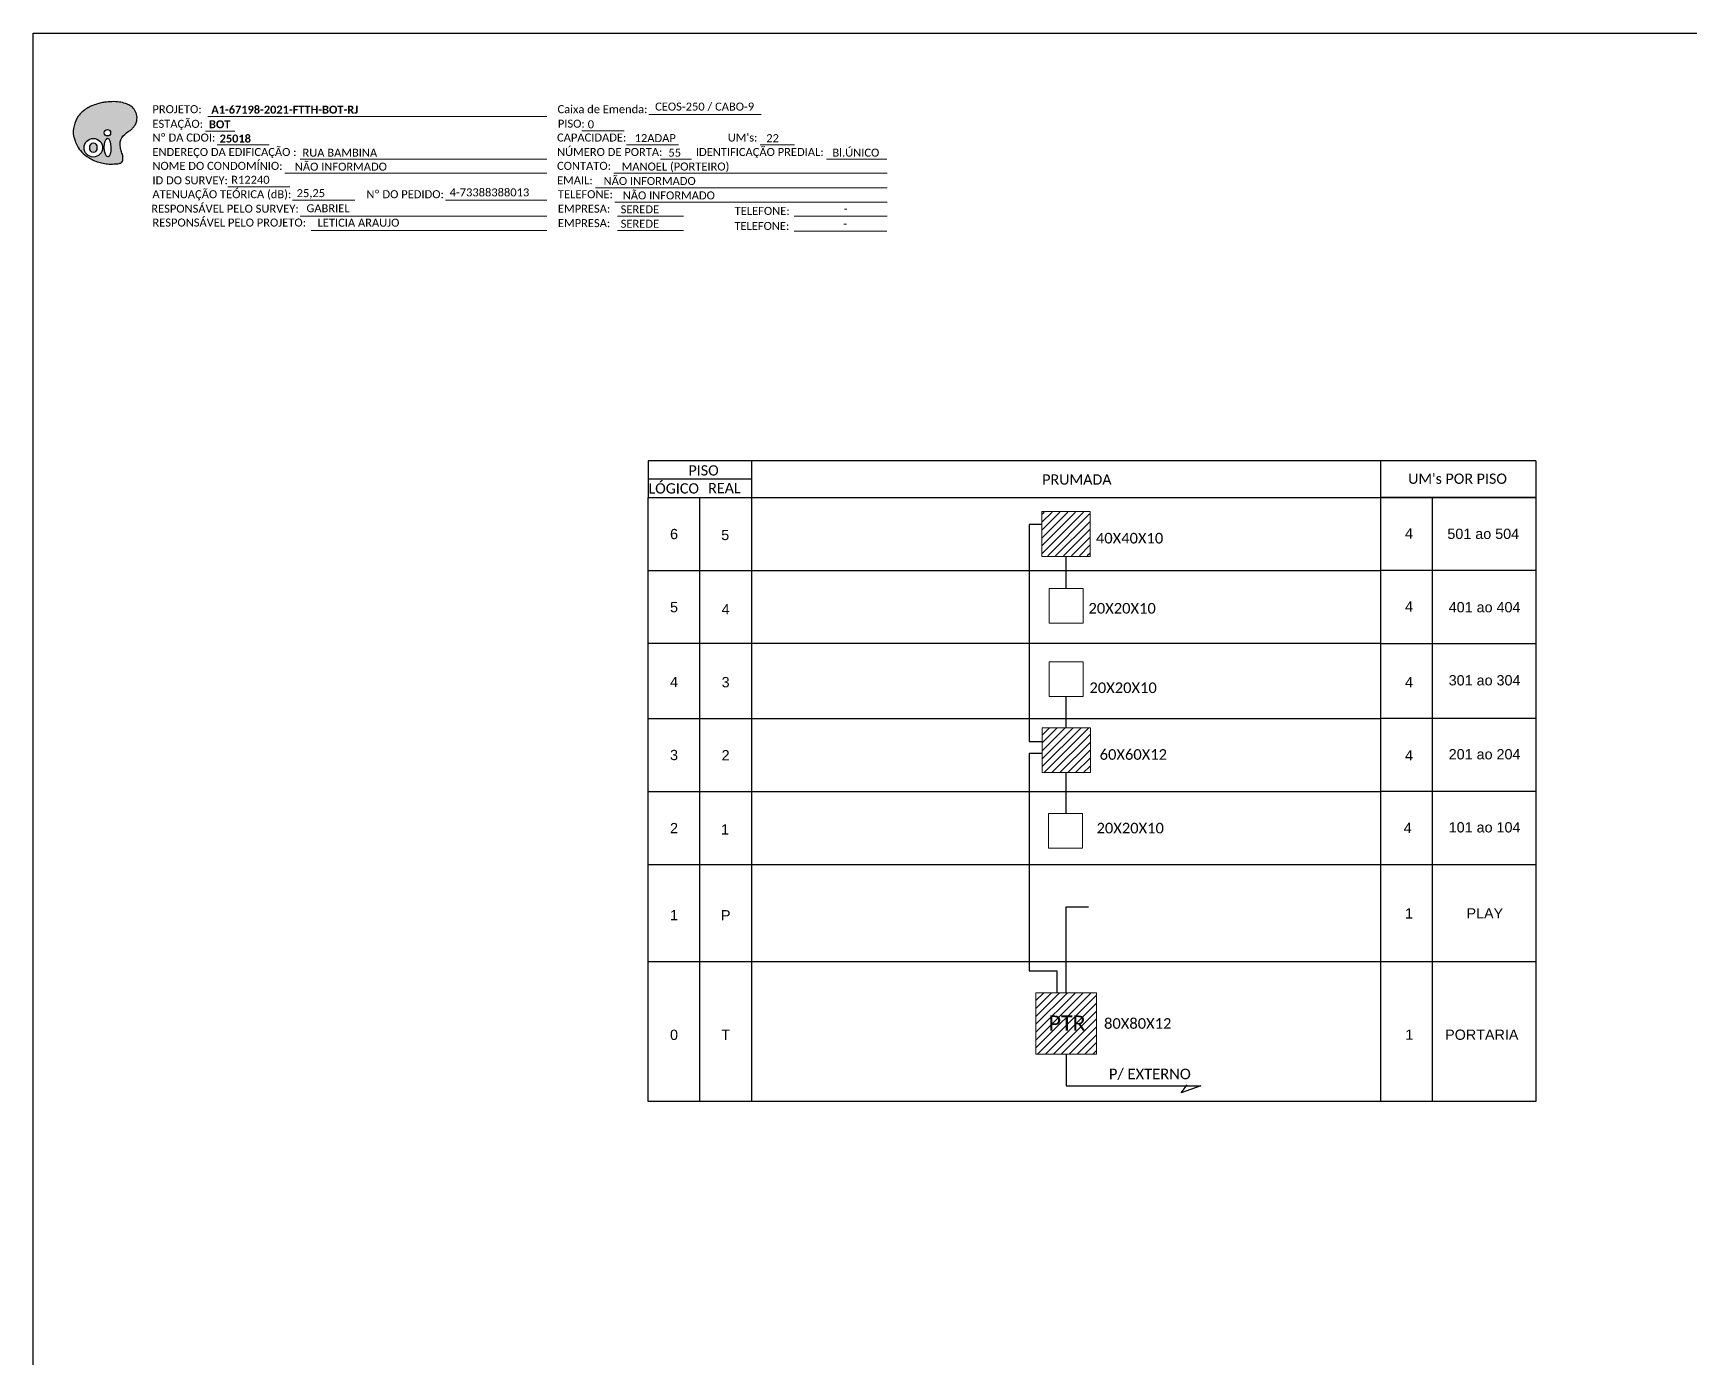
# Model space of a CAD drawing. Extents: x -4 to 837, y 1 to 595.
# Drawn here: x -3.8 to 367.5, y 298.3 to 595.3 of the extents above; entities that cross this region are included whole.
import ezdxf
from ezdxf.enums import TextEntityAlignment as Align

# ---------------------------------------------------------------- set-up
doc = ezdxf.new("R2010")
doc.units = 0
doc.styles.add('ARIAL', font='arial.ttf')
doc.styles.add('WMF-Calibri0', font='calibri.ttf')
doc.styles.add('WMF-Calibri1', font='calibrib.ttf')

# ---------------------------------------------------------------- blocks, each defined once
blk = doc.blocks.new('OI')
h = blk.add_hatch(color=40)
edge = h.paths.add_edge_path()
edge.add_spline(control_points=[(4.35, -0.67), (3.92, -0.99), (3.26, -1.5), (2.81, -2.59), (2.9, -3.5), (3.06, -4.27), (3.31, -4.85), (3.37, -5.39), (3.4, -5.88), (3.2, -6.4), (2.54, -6.61), (1.65, -6.63), (0.55, -6.67), (-0.56, -6.42), (-1.61, -6.14), (-2.77, -5.61), (-3.92, -4.77), (-4.89, -3.7), (-5.34, -2.65), (-5.6, -1.94), (-5.85, -0.96), (-5.71, 0.47), (-5.1, 2.02), (-4.14, 3.02), (-3.3, 3.61), (-2.37, 4.16), (-1.36, 4.44), (-0.56, 4.7), (0.79, 4.85), (2.24, 4.97), (3.79, 4.57), (4.67, 4.21), (5.44, 3.65), (5.76, 2.99), (6.03, 2.21), (6.01, 1.46), (5.72, 0.64), (5.31, 0.08), (4.88, -0.38), (4.51, -0.55), (4.35, -0.67)], knot_values=[0, 0, 0, 0, 1.60434, 2.417191, 3.427595, 4.282808, 4.776746, 5.304182, 5.888771, 6.258406, 6.858137, 7.79129, 8.986195, 10.124242, 11.187857, 12.242908, 13.953784, 15.414161, 16.515391, 17.349188, 17.675853, 19.552021, 21.515531, 22.568638, 23.63245, 24.621084, 25.782718, 26.745347, 27.142653, 29.870543, 31.004649, 31.921532, 32.709589, 33.801391, 34.042471, 35.192333, 35.971461, 36.628871, 37.254359, 37.836911, 37.836911, 37.836911, 37.836911], degree=3, periodic=0)
h.paths.add_polyline_path([(1.13, -0.87, -1), (-0.04, -0.87, -1)], flags=16)
edge = h.paths.add_edge_path(flags=16)
edge.add_ellipse((0.56, -3.59), major_axis=(-0.02, 1.71), ratio=0.361305, start_angle=0, end_angle=360)
h.paths.add_polyline_path([(-0.36, -3.62, -1), (-3.8, -3.62, -1)], flags=16)
edge = h.paths.add_edge_path(flags=0)
edge.add_ellipse((-2.08, -3.62), major_axis=(0, 0.885), ratio=0.758294, start_angle=0, end_angle=360)
at = {"color": 40}
for centre, radius in [((-2.08, -3.62), 1.72), ((0.54, -0.87), 0.587)]:
    blk.add_circle(centre, radius, dxfattribs=at)
blk.add_ellipse((-2.08, -3.62), major_axis=(0, 0.885), ratio=0.758294, start_param=-3.141592653589792, end_param=3.141592653589792, dxfattribs=at)
blk.add_ellipse((0.56, -3.59), major_axis=(-0.02, 1.71), ratio=0.361305, dxfattribs=at)
at = {"color": 40, "start_tangent": (-0.800898, -0.598801), "end_tangent": (-0.800898, -0.598801)}
blk.add_spline([(4.35, -0.67), (3.2, -1.78), (2.9, -2.54), (2.92, -3.55), (3.12, -4.38), (3.28, -4.85), (3.37, -5.37), (3.35, -5.95), (3.2, -6.29), (2.66, -6.55), (1.73, -6.63), (0.54, -6.62), (-0.58, -6.41), (-1.6, -6.11), (-2.56, -5.67), (-3.95, -4.67), (-4.89, -3.56), (-5.37, -2.56), (-5.64, -1.78), (-5.72, -1.46), (-5.63, 0.42), (-4.84, 2.22), (-4.13, 2.99), (-3.27, 3.62), (-2.4, 4.09), (-1.3, 4.47), (-0.37, 4.72), (0.02, 4.77), (2.75, 4.8), (3.85, 4.53), (4.69, 4.16), (5.31, 3.68), (5.85, 2.73), (5.93, 2.5), (5.94, 1.35), (5.67, 0.62), (5.29, 0.08), (4.84, -0.36), (4.35, -0.67)], degree=3, dxfattribs=at)

msp = doc.modelspace()

# ---------------------------------------------------------------- hatches: boundary and pattern name
h = msp.add_hatch()
h.set_pattern_fill('ANSI31', color=1, scale=10, style=0)
h.set_pattern_definition([(45, (-392.606, 90.1723), (-0.8838835, 0.8838835), [])])
h.paths.add_polyline_path([(232.82, 487.95), (222.22, 487.98), (222.16, 478.17), (232.88, 478.2)])
h.paths.add_polyline_path([(230.89, 478.49), (230.89, 478.49), (230.89, 483.64), (230.89, 483.64)], flags=24)
h = msp.add_hatch()
h.set_pattern_fill('ANSI31', color=1, scale=10, style=0)
h.set_pattern_definition([(45, (-393.1084, 41.9165), (-0.8838835, 0.8838835), [])])
h.paths.add_polyline_path([(232.92, 439.58), (222.18, 439.55), (222.18, 429.51), (232.92, 429.53)])
h.paths.add_polyline_path([(230.39, 430.23), (230.39, 430.23), (230.39, 435.38), (230.39, 435.38)], flags=24)
h = msp.add_hatch()
h.set_pattern_fill('ANSI31', color=1, scale=10, style=0)
h.set_pattern_definition([(45, (-390.8376, -17.438), (-0.8838835, 0.8838835), [])])
h.paths.add_polyline_path([(234.35, 380.28), (220.78, 380.28), (220.78, 366.53), (234.35, 366.53)])
h.paths.add_polyline_path([(223.24, 370.88), (232.66, 370.88), (232.66, 376.03), (223.24, 376.03)], flags=24)
h = msp.add_hatch()
h.set_pattern_fill('ANSI31', color=1, scale=10, style=0)
h.set_pattern_definition([(45, (-457.8024, -17.5247), (-0.8838835, 0.8838835), [])])
h.paths.add_polyline_path([(156.27, 370.79), (165.7, 370.79), (165.7, 375.94), (156.27, 375.94)], flags=9)

# ---------------------------------------------------------------- linework, layer by layer
for p, q in [((133.95, 499.45), (133.95, 491.23)), ((157.09, 499.45), (157.09, 491.23)), ((298.05, 491.23), (298.05, 499.45))]:
    msp.add_line(p, q)
at = {"color": 3}
for p, q in [((227.58, 420.46), (227.58, 429.6)), ((227.57, 380.28), (227.58, 399.53))]:
    msp.add_line(p, q, dxfattribs=at)
msp.add_lwpolyline([(-3.83, 595.26), (837.17, 595.26), (837.17, 1.26), (-3.83, 1.26)], close=True)
at = {"color": 7, "lineweight": 0}
for points in [[(35.28, 576.58), (111.25, 576.58)], [(134.09, 577.07), (159.22, 577.07)], [(34.76, 573.3), (41.31, 573.3)], [(119.05, 573.34), (128.53, 573.34)], [(37.42, 570.23), (49.06, 570.23)], [(129.1, 570.23), (140.71, 570.23)], [(159.04, 570.23), (166.7, 570.23)], [(55.99, 566.99), (111.25, 566.99)], [(136.68, 566.99), (143.62, 566.99)], [(173.85, 566.99), (187.41, 566.99)], [(39.74, 560.82), (53.69, 560.82)], [(52.58, 563.88), (111.25, 563.88)], [(126.21, 563.88), (187.44, 563.88)], [(54.28, 557.85), (68.22, 557.85)], [(88.51, 557.85), (111.27, 557.85)], [(122.17, 560.64), (187.44, 560.64)], [(126.46, 557.41), (187.44, 557.41)], [(55.99, 554.29), (111.25, 554.29)], [(127.07, 554.29), (141.86, 554.29)], [(166.67, 554.29), (187.44, 554.29)], [(58.48, 551.06), (111.25, 551.06)], [(127.07, 551.06), (141.86, 551.06)], [(166.6, 550.93), (187.37, 550.93)]]:
    msp.add_lwpolyline(points, dxfattribs=at)
at = {"color": 0}
for points in [[(332.77, 499.45), (133.95, 499.45)], [(157.09, 495.34), (133.95, 495.34)]]:
    msp.add_lwpolyline(points, dxfattribs=at)
for points in [[(332.77, 499.45), (332.77, 355.9)], [(332.77, 355.9), (133.95, 355.9), (133.95, 491.23)], [(133.95, 491.23), (157.09, 491.23)], [(145.52, 355.9), (145.52, 491.23)], [(157.09, 491.23), (332.77, 491.23)], [(157.09, 491.23), (157.09, 355.9)], [(332.77, 491.23), (298.05, 491.23)], [(298.05, 355.9), (298.05, 491.23)], [(309.63, 355.9), (309.63, 491.23)], [(133.95, 474.86), (298.05, 474.86)], [(332.77, 474.86), (298.05, 474.86)], [(298.05, 458.49), (133.95, 458.49)], [(298.05, 458.49), (332.77, 458.49)], [(133.95, 441.73), (298.05, 441.73)], [(332.77, 441.73), (298.05, 441.73)], [(133.95, 425.36), (298.05, 425.36)], [(332.77, 425.36), (298.05, 425.36)], [(133.95, 408.99), (298.05, 408.99)], [(298.05, 408.99), (332.77, 408.99)], [(133.95, 387.25), (298.05, 387.25)], [(298.05, 387.25), (332.77, 387.25)]]:
    msp.add_lwpolyline(points)
at = {"color": 1, "lineweight": 0}
for points in [[(232.93, 488.08), (222.09, 488.08), (222.09, 478.04), (232.93, 478.04)], [(232.99, 439.64), (222.16, 439.64), (222.16, 429.6), (232.99, 429.6)], [(220.78, 380.28), (234.35, 380.28), (234.35, 366.53), (220.78, 366.53)]]:
    msp.add_lwpolyline(points, close=True, dxfattribs=at)
at = {"color": 3}
for points in [[(222.09, 485.21), (219.3, 485.21), (219.3, 436.55), (222.16, 436.55)], [(227.57, 470.81), (227.57, 478.04)], [(227.57, 439.64), (227.57, 446.67)], [(222.16, 433.84), (219.24, 433.84), (219.24, 385.18), (225.45, 385.18)], [(227.58, 399.53), (232.56, 399.53)], [(225.45, 385.18), (225.45, 380.21)]]:
    msp.add_lwpolyline(points, dxfattribs=at)
at = {"lineweight": 0}
for points in [[(231.4, 470.81), (223.73, 470.81), (223.73, 463.05), (231.4, 463.05)], [(231.4, 454.44), (223.73, 454.44), (223.73, 446.67), (231.4, 446.67)], [(231.24, 420.46), (223.58, 420.46), (223.58, 412.7), (231.24, 412.7)]]:
    msp.add_lwpolyline(points, close=True, dxfattribs=at)
at = {"color": 1}
for points in [[(227.57, 366.53), (227.57, 359.41), (257.71, 359.41)], [(253.29, 357.82), (254.7, 359.64)], [(257.71, 359.41), (253.29, 357.82)]]:
    msp.add_lwpolyline(points, dxfattribs=at)

# ---------------------------------------------------------------- block references
at = {"color": 0, "xscale": 1.213923925163967, "yscale": 1.213923925163967, "zscale": 1.213923925163967, "rotation": 0.1532896023949059}
msp.add_blockref('OI', (12.16, 573.99), dxfattribs=at)

# ---------------------------------------------------------------- texts
at = {"color": 7}
for s, height, style, p in [('CEOS-250 / CABO-9', 1.7927, 'WMF-Calibri0', (135.49, 577.91)), ('BOT', 1.793, 'WMF-Calibri1', (35.56, 573.95)), ('A1-67198-2021-FTTH-BOT-RJ', 1.7927, 'WMF-Calibri1', (36.07, 577.23)), ('0', 1.79, 'WMF-Calibri0', (120.4, 573.94)), (' 12ADAP', 1.793, 'WMF-Calibri0', (130.27, 570.85)), ('22', 1.793, 'WMF-Calibri0', (160.39, 570.83)), ('RUA BAMBINA', 1.7927, 'WMF-Calibri0', (56.5, 567.58)), ('55', 1.793, 'WMF-Calibri0', (138.46, 567.59)), ('Bl.ÚNICO', 1.793, 'WMF-Calibri0', (175.2, 567.59)), ('NÃO INFORMADO', 1.7927, 'WMF-Calibri0', (54.78, 564.45)), ('MANOEL (PORTEIRO)', 1.7927, 'WMF-Calibri0', (127.99, 564.48)), ('R12240', 1.793, 'WMF-Calibri0', (40.53, 561.51)), ('NÃO INFORMADO', 1.7927, 'WMF-Calibri0', (123.95, 561.24)), ('25,25 ', 1.793, 'WMF-Calibri0', (55.19, 558.52)), ('4-73388388013', 1.7927, 'WMF-Calibri0', (89.45, 558.69)), ('NÃO INFORMADO', 1.7927, 'WMF-Calibri0', (128.24, 558.01)), ('GABRIEL', 1.793, 'WMF-Calibri0', (57.39, 555.13)), ('LETICIA ARAUJO', 1.7927, 'WMF-Calibri0', (59.88, 551.9)), ('SEREDE', 1.793, 'WMF-Calibri0', (127.77, 554.89)), ('SEREDE', 1.793, 'WMF-Calibri0', (127.77, 551.66)), ('                -', 1.7927, 'WMF-Calibri0', (167.63, 555.01)), ('                -', 1.7927, 'WMF-Calibri0', (167.55, 551.65)), ('40X40X10', 2.373, 'WMF-Calibri0', (234.23, 480.93)), ('20X20X10', 2.373, 'WMF-Calibri0', (232.56, 465.22)), ('20X20X10', 2.373, 'WMF-Calibri0', (232.78, 447.42)), ('60X60X12', 2.373, 'WMF-Calibri0', (235.07, 432.47)), ('20X20X10', 2.373, 'WMF-Calibri0', (234.37, 415.98)), ('PTR', 3.433, 'WMF-Calibri0', (223.64, 371.75)), ('80X80X12', 2.373, 'WMF-Calibri0', (236.05, 372.21)), ('P/ EXTERNO', 2.373, 'WMF-Calibri0', (237.13, 360.9))]:
    msp.add_text(s, height=height, dxfattribs=dict(at, style=style)).set_placement(p)
at = {"color": 7, "lineweight": 0, "style": 'WMF-Calibri0'}
for s, height, p in [('PROJETO:', 1.793, (22.88, 577.33)), ('ESTAÇÃO:', 1.793, (22.88, 574.05)), ('Caixa de Emenda:', 1.7927, (113.63, 577.33)), ('PISO:', 1.793, (113.7, 574.09)), ('Nº DA CDOI:', 1.7927, (22.88, 570.98)), ('CAPACIDADE:', 1.7927, (113.52, 570.98)), ("UM's:", 1.793, (151.77, 570.98)), ('ENDEREÇO DA EDIFICAÇÃO :', 1.7927, (22.88, 567.74)), ('NÚMERO DE PORTA:', 1.7927, (113.52, 567.74)), ('IDENTIFICAÇÃO PREDIAL:', 1.7927, (144.61, 567.74)), ('NOME DO CONDOMÍNIO:', 1.7927, (22.88, 564.63)), ('CONTATO:', 1.793, (113.52, 564.63)), ('ID DO SURVEY:', 1.7927, (22.88, 561.39)), ('EMAIL:', 1.793, (113.52, 561.39)), ('RESPONSÁVEL PELO SURVEY:', 1.7927, (22.63, 555.04)), ('ATENUAÇÃO TEÓRICA (dB):', 1.7927, (22.88, 558.28)), ('Nº DO PEDIDO:', 1.7927, (70.8, 558.28)), ('TELEFONE:', 1.793, (113.71, 558.28)), ('RESPONSÁVEL PELO PROJETO:', 1.7927, (22.88, 551.93)), ('EMPRESA:', 1.793, (113.71, 555.04)), ('EMPRESA:', 1.793, (113.71, 551.8)), ('TELEFONE:', 1.793, (153.31, 554.54)), ('TELEFONE:', 1.793, (153.24, 551.17))]:
    msp.add_text(s, height=height, dxfattribs=at).set_placement(p)
at = {"color": 7, "style": 'WMF-Calibri1'}
msp.add_text('25018', height=1.793, dxfattribs=at).set_placement((41.45, 570.75), align=Align.CENTER)
at = {"color": 0, "style": 'WMF-Calibri0'}
for s, p in [('     PISO', (138.91, 496.15)), ('  LÓGICO', (132.37, 492.12)), ('    REAL', (144.13, 492.18)), ('PRUMADA', (222.21, 494.11)), ("UM's POR PISO", (304.17, 494.29))]:
    msp.add_text(s, height=2.3, dxfattribs=at).set_placement(p)
at = {"style": 'ARIAL'}
for s, p in [('6', (139.73, 483.04)), ('5', (151.19, 482.83)), ('4', (304.36, 483.18)), ('501 ao 504', (320.99, 483.09)), ('4', (304.36, 466.8)), ('5', (139.73, 466.67)), ('4', (151.28, 466.21)), ('401 ao 404', (321.29, 466.65)), ('4', (139.73, 449.9)), ('3', (151.28, 449.86)), ('4', (304.36, 449.84)), ('301 ao 304', (321.29, 450.28)), ('3', (139.73, 433.54)), ('2', (151.28, 433.48)), ('4', (304.36, 433.46)), ('201 ao 204', (321.29, 433.71)), ('2', (139.73, 417.17)), ('1', (151.15, 416.86)), ('4', (304.06, 417.2)), ('101 ao 104', (321.29, 417.34)), ('1', (139.73, 397.68)), ('P', (151.31, 397.63)), ('1', (304.36, 398.05)), ('PLAY', (321.35, 398.07)), ('0', (139.73, 370.85)), ('T', (151.31, 370.85)), ('1', (304.43, 370.88)), ('PORTARIA', (320.67, 370.88))]:
    msp.add_text(s, height=2.3, dxfattribs=at).set_placement(p, align=Align.MIDDLE_CENTER)

doc.saveas('drawing.dxf')
